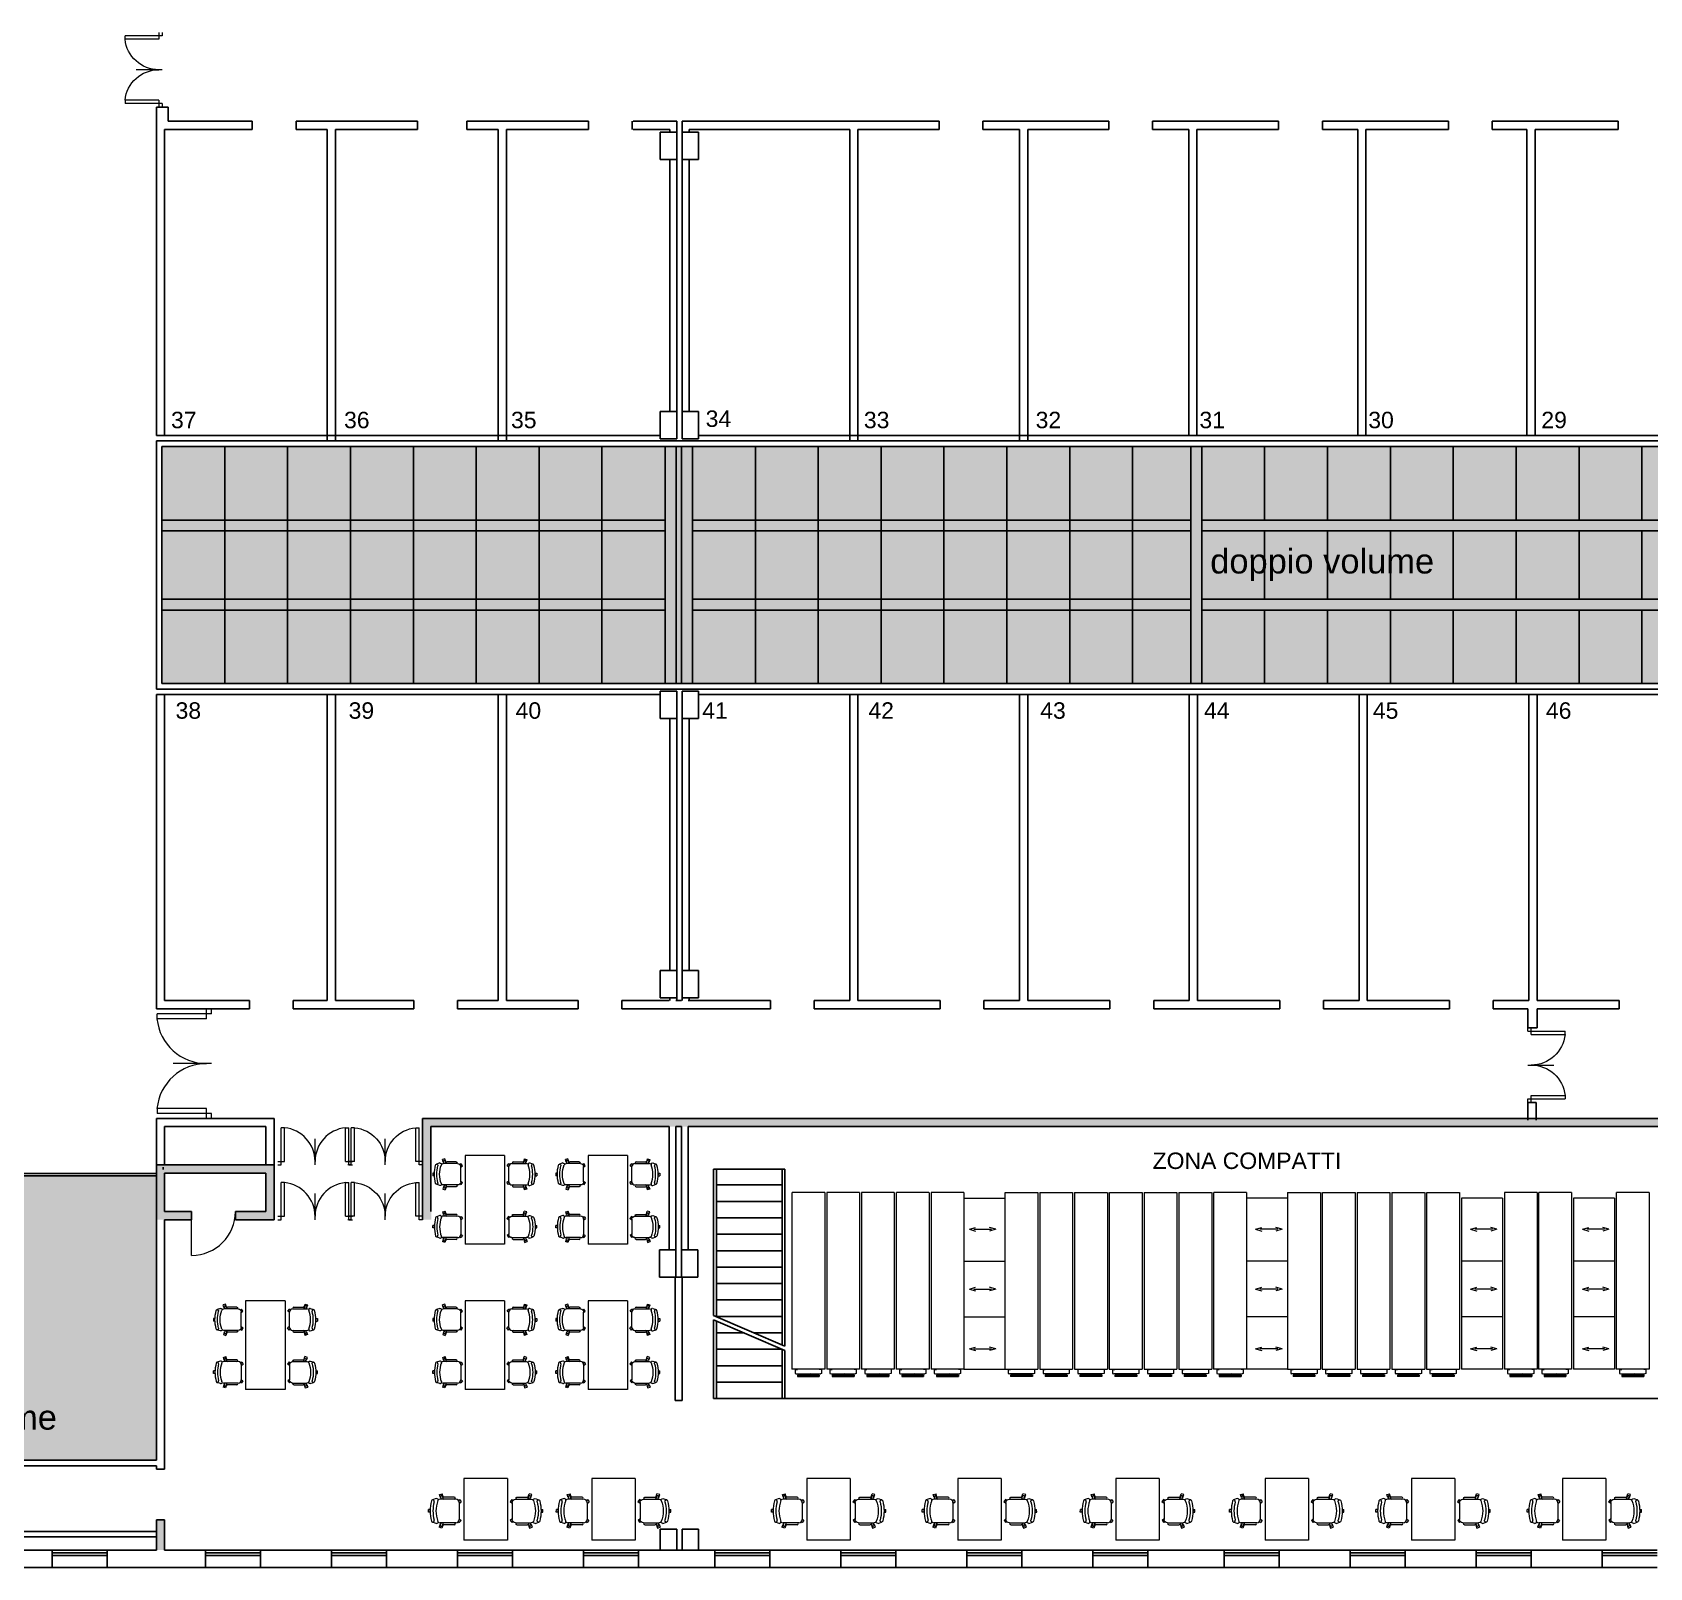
# Model space of a CAD drawing. Header units: millimetres. Extents: x 13992 to 184793, y 17936 to 81681.
# Drawn here: x 132827 to 162358, y 17936 to 45958 of the extents above; entities that cross this region are included whole.
import ezdxf

# ---------------------------------------------------------------- set-up
doc = ezdxf.new("R2010")
doc.units = ezdxf.units.MM
doc.linetypes.add('DASHED', pattern=[0.75, 0.5, -0.25])
doc.layers.add('arredi', color=8, linetype='Continuous', lineweight=5)
doc.layers.add('INFISSI', color=4, linetype='Continuous', lineweight=5)
for name, color, linetype in [('CARTIGLIO', 7, 'Continuous'), ('numeri_stanze', 11, 'Continuous'), ('PROIEZIONI', 4, 'Continuous'), ('SEZIONI', 7, 'Continuous')]:
    doc.layers.add(name, color=color, linetype=linetype)
doc.layers.add('no_VETRATA4', color=4, linetype='Continuous', plot=False)
doc.layers.add('retini', color=7, linetype='Continuous', true_color=0xd9d9d9)
doc.styles.get("Standard").update_dxf_attribs({"font": 'Arial.ttf'})

# ---------------------------------------------------------------- blocks, each defined once
blk = doc.blocks.new('PORTA')
at = {"layer": 'INFISSI'}
for p, q in [((-5477.1, 11431.3), (-5482.1, 11431.3)), ((-5477.1, 11426.3), (-5482.1, 11426.3)), ((-5477.1, 11431.3), (-5477.1, 11426.3)), ((-5477.1, 11426.3), (-5477.1, 11376.6)), ((-5472.1, 11426.3), (-5477.1, 11426.3)), ((-5472.1, 11426.3), (-5472.1, 11376.6)), ((-5427.1, 11431.3), (-5427.1, 11392.9)), ((-5382.1, 11426.3), (-5382.1, 11376.6)), ((-5377.1, 11426.3), (-5382.1, 11426.3)), ((-5372.1, 11431.3), (-5377.1, 11431.3)), ((-5377.1, 11431.3), (-5377.1, 11426.3)), ((-5377.1, 11426.3), (-5377.1, 11376.6)), ((-5372.1, 11426.3), (-5377.1, 11426.3)), ((-5472.1, 11376.6), (-5477.1, 11376.6)), ((-5382.1, 11376.6), (-5377.1, 11376.6))]:
    blk.add_line(p, q, dxfattribs=at)
for centre, start, end in [((-5477.1, 11426.3), 275.7392, 0), ((-5377.1, 11426.3), 180, 264.2608)]:
    blk.add_arc(centre, 50, start, end, dxfattribs=at)
blk = doc.blocks.new('porta 180')
at = {"layer": 'INFISSI', "xscale": -16.36363636421078, "yscale": 16.36363636314986, "zscale": 16.36363636415724}
blk.add_blockref('PORTA', (-58703, 159843), dxfattribs=at)
blk = doc.blocks.new('POLTRONCINA')
at = {"layer": 'arredi'}
for p, q in [((-40.9, 34), (-35.2, 35.8)), ((-38.9, 27.8), (-40.9, 34)), ((-33.2, 29.5), (-35.2, 35.8)), ((-63.7, -2.6), (-63.6, 3.4)), ((-59.9, 3.4), (-63.6, 3.4)), ((-47.6, 25.7), (-55.5, 22.9)), ((-55.5, 22.9), (-55.1, 23)), ((-7, 24.5), (-39.6, 24.5)), ((-38, 28.1), (-38.9, 27.8)), ((-36.9, 24.5), (-38.4, 29.5)), ((-32.7, 24.5), (-34.6, 30.7)), ((-34.2, 29.2), (-33.2, 29.5)), ((-10, 28.5), (-31.6, 28.5)), ((-1.5, 21.8), (0.9, 23.6)), ((0, 15.6), (4.4, 18.7)), ((0, 17.5), (0, -17.5)), ((0.9, 23.6), (4.4, 18.7)), ((-60, -2.6), (-63.7, -2.6)), ((-55.5, -22.9), (-55.1, -23)), ((-47.6, -25.7), (-55.1, -23)), ((-39.6, -27.5), (-41.7, -33.6)), ((-7, -24.5), (-39.6, -24.5)), ((-38.7, -27.8), (-39.6, -27.5)), ((-37.6, -24.5), (-39.1, -29.2)), ((-33.9, -29.4), (-36, -35.5)), ((-33.3, -24.5), (-35.4, -30.5)), ((-34.9, -29.1), (-33.9, -29.4)), ((-10, -28.5), (-31.6, -28.5)), ((-2, -22.4), (0.3, -24.2)), ((0, -16.5), (3.9, -19.4)), ((3.9, -19.4), (0.3, -24.2)), ((-36, -35.5), (-41.7, -33.6))]:
    blk.add_line(p, q, dxfattribs=at)
for centre, radius, start, end in [((-58.7, 0.4), 2, 130.9802, 228.4627), ((19.8, 0), 79.8, 164.8312, 195.1688), ((-54.3, 20.1), 3, 104.5142, 164.8312), ((-54.7, 20), 3, 344.4937, 104.5142), ((17.4, 0), 71.8, 164.4937, 195.5063), ((11.7, 0), 59.8, 158.7605, 201.2395), ((-46.8, 22.7), 3, 338.7605, 104.5142), ((-39.6, 17.5), 7, 90, 127.6345), ((-36.5, 30.1), 2, 17.3065, 197.3065), ((-31.6, 26.5), 2, 90, 270), ((-10, 26.5), 2, 270, 90), ((-7, 17.5), 7, 0, 90), ((-1.4, 18.2), 2, 315.9366, 60.1638), ((-54.3, -20.1), 3, 195.1688, 255.4858), ((-54.7, -20), 3, 255.4858, 15.5063), ((-46.8, -22.7), 3, 255.4858, 21.2395), ((-39.6, -17.5), 7, 232.3655, 270), ((-37.3, -29.9), 2, 161.3065, 341.3065), ((-31.6, -26.5), 2, 90, 270), ((-10, -26.5), 2, 270, 90), ((-7, -17.5), 7, 270, 0), ((-1.9, -18.8), 2, 309.2817, 21.554)]:
    blk.add_arc(centre, radius, start, end, dxfattribs=at)
blk = doc.blocks.new('TAVOLO2S')
at = {"layer": 'arredi'}
for p, q in [((41114, 485987), (42014, 485987)), ((41114, 484703), (41114, 485987)), ((42014, 484703), (42014, 485987)), ((41114, 484703), (42014, 484703))]:
    blk.add_line(p, q, dxfattribs=at)
at = {"layer": 'arredi', "yscale": 10, "zscale": 10, "rotation": 180}
for p, xscale in [((41014, 485379), -10), ((42114, 485379), 10)]:
    blk.add_blockref('POLTRONCINA', p, dxfattribs=dict(at, xscale=xscale))
blk = doc.blocks.new('tavolo 4s')
at = {"layer": 'arredi'}
for p, q in [((125648, 350556), (126548, 350556)), ((125648, 348533), (125648, 350556)), ((126548, 348533), (126548, 350556)), ((125648, 348533), (126548, 348533))]:
    blk.add_line(p, q, dxfattribs=at)
at = {"layer": 'arredi', "yscale": 10, "zscale": 10, "rotation": 180}
for p, xscale in [((125548, 350164), -10), ((126648, 350164), 10)]:
    blk.add_blockref('POLTRONCINA', p, dxfattribs=dict(at, xscale=xscale))
at = {"layer": 'arredi', "yscale": 10, "zscale": 10}
for p, xscale in [((125548, 348964), 10), ((126648, 348964), -10)]:
    blk.add_blockref('POLTRONCINA', p, dxfattribs=dict(at, xscale=xscale))

msp = doc.modelspace()

# ---------------------------------------------------------------- hatches: boundary and pattern name
at = {"layer": 'retini'}
h = msp.add_hatch(color=256, dxfattribs=at)
h.dxf.hatch_style = 1
h.paths.add_polyline_path([(135192, 34071), (172512, 34071), (172512, 38401), (135192, 38401)])
h = msp.add_hatch(color=256, dxfattribs=at)
h.dxf.hatch_style = 1
h.paths.add_polyline_path([(135092, 19896), (135092, 25089), (132092, 25089), (132092, 21532), (129292, 21532), (129292, 25089), (126292, 25089), (126292, 23736), (126292, 23736), (126292, 23236), (126292, 19896)])
at = {"layer": 'SEZIONI'}
msp.add_hatch(color=9, dxfattribs=at).paths.add_polyline_path([(137092, 24436), (136534, 24436), (136534, 24286), (137242, 24286), (137242, 25286), (135092, 25286), (135092, 24286), (135734, 24286), (135734, 24436), (135242, 24436), (135242, 25136), (137092, 25136)])

# ---------------------------------------------------------------- linework, layer by layer
at = {"layer": 'arredi', "ltscale": 25}
for p, q in [((146696, 24780), (146696, 21556)), ((147294, 24782), (146698, 24782)), ((147296, 24780), (147296, 21556)), ((147331, 24780), (147331, 21556)), ((147929, 24782), (147333, 24782)), ((147466, 24782), (147464, 24780)), ((147931, 24780), (147931, 21556)), ((147966, 24780), (147966, 21556)), ((148564, 24782), (147968, 24782)), ((148566, 24780), (148566, 21556)), ((148601, 24780), (148601, 21556)), ((149199, 24782), (148603, 24782)), ((149201, 24780), (149201, 21556)), ((149236, 24780), (149236, 21556)), ((149834, 24782), (149238, 24782)), ((149836, 24780), (149836, 21556)), ((149836, 24680), (150586, 24680)), ((150586, 24780), (150586, 21556)), ((150588, 24782), (151184, 24782)), ((151186, 24780), (151186, 21556)), ((151221, 24780), (151221, 21556)), ((151223, 24782), (151819, 24782)), ((151821, 24780), (151821, 21556)), ((151856, 24780), (151856, 21556)), ((151858, 24782), (152454, 24782)), ((152456, 24780), (152456, 21556)), ((152491, 24780), (152491, 21556)), ((152493, 24782), (153089, 24782)), ((152956, 24782), (152958, 24780)), ((153091, 24780), (153091, 21556)), ((153126, 24780), (153126, 21556)), ((153128, 24782), (153724, 24782)), ((153726, 24780), (153726, 21556)), ((153761, 24780), (153761, 21556)), ((153763, 24782), (154359, 24782)), ((154361, 24780), (154361, 21556)), ((154396, 24780), (154396, 21556)), ((154994, 24782), (154398, 24782)), ((154996, 24780), (154996, 21556)), ((155746, 24680), (154996, 24680)), ((155746, 24780), (155746, 21556)), ((155748, 24782), (156344, 24782)), ((156346, 24780), (156346, 21556)), ((156381, 24780), (156381, 21556)), ((156383, 24782), (156979, 24782)), ((156981, 24780), (156981, 21556)), ((157016, 24780), (157016, 21556)), ((157018, 24782), (157614, 24782)), ((157616, 24780), (157616, 21556)), ((157651, 24780), (157651, 21556)), ((157653, 24782), (158249, 24782)), ((158116, 24782), (158118, 24780)), ((158251, 24780), (158251, 21556)), ((158286, 24780), (158286, 21556)), ((158288, 24782), (158884, 24782)), ((158886, 24780), (158886, 21556)), ((158921, 24680), (158921, 21556)), ((159671, 24680), (158921, 24680)), ((159671, 24680), (159671, 21556)), ((159705, 24780), (159705, 21556)), ((160303, 24782), (159707, 24782)), ((160305, 24780), (160305, 21556)), ((160330, 24780), (160330, 21556)), ((160928, 24782), (160332, 24782)), ((160930, 24780), (160930, 21556)), ((160965, 24680), (160965, 21556)), ((161715, 24680), (160965, 24680)), ((161715, 24680), (161715, 21556)), ((161715, 24680), (161715, 21556)), ((161749, 24780), (161749, 21556)), ((162347, 24782), (161751, 24782)), ((162349, 24780), (162349, 21556)), ((146696, 24011), (146696, 21556)), ((147331, 24011), (147331, 21556)), ((147966, 24011), (147966, 21556)), ((148601, 24011), (148601, 21556)), ((149937, 24112), (150051, 24144)), ((149937, 24112), (150051, 24080)), ((150015, 24112), (150341, 24112)), ((150419, 24112), (150305, 24144)), ((150419, 24112), (150305, 24080)), ((151821, 24011), (151821, 21556)), ((152456, 24011), (152456, 21556)), ((153091, 24011), (153091, 21556)), ((153726, 24011), (153726, 21556)), ((154361, 24011), (154361, 21556)), ((155163, 24112), (155277, 24144)), ((155163, 24112), (155277, 24080)), ((155566, 24112), (155241, 24112)), ((155645, 24112), (155531, 24144)), ((155645, 24112), (155531, 24080)), ((156981, 24011), (156981, 21556)), ((157616, 24011), (157616, 21556)), ((158251, 24011), (158251, 21556)), ((158886, 24011), (158886, 21556)), ((159088, 24112), (159202, 24144)), ((159088, 24112), (159202, 24080)), ((159491, 24112), (159166, 24112)), ((159570, 24112), (159456, 24144)), ((159570, 24112), (159456, 24080)), ((160930, 24011), (160930, 21556)), ((161132, 24112), (161246, 24144)), ((161132, 24112), (161246, 24080)), ((161535, 24112), (161210, 24112)), ((161614, 24112), (161500, 24144)), ((161614, 24112), (161500, 24080)), ((149836, 23528), (150586, 23528)), ((155746, 23528), (154996, 23528)), ((159671, 23528), (158921, 23528)), ((161715, 23528), (160965, 23528)), ((149937, 23020), (150051, 23052)), ((150419, 23020), (150305, 23052)), ((155163, 23020), (155277, 23052)), ((155645, 23020), (155531, 23052)), ((159088, 23020), (159202, 23052)), ((159570, 23020), (159456, 23052)), ((161132, 23020), (161246, 23052)), ((161614, 23020), (161500, 23052)), ((149937, 23020), (150051, 22988)), ((150015, 23020), (150341, 23020)), ((150419, 23020), (150305, 22988)), ((155163, 23020), (155277, 22988)), ((155566, 23020), (155241, 23020)), ((155645, 23020), (155531, 22988)), ((159088, 23020), (159202, 22988)), ((159491, 23020), (159166, 23020)), ((159570, 23020), (159456, 22988)), ((161132, 23020), (161246, 22988)), ((161535, 23020), (161210, 23020)), ((161614, 23020), (161500, 22988)), ((149836, 22512), (150586, 22512)), ((155746, 22512), (154996, 22512)), ((159671, 22512), (158921, 22512)), ((161715, 22512), (160965, 22512)), ((149937, 21929), (150051, 21961)), ((149937, 21929), (150051, 21896)), ((150015, 21929), (150341, 21929)), ((150419, 21929), (150305, 21961)), ((150419, 21929), (150305, 21896)), ((155163, 21929), (155277, 21961)), ((155163, 21929), (155277, 21896)), ((155566, 21929), (155241, 21929)), ((155645, 21929), (155531, 21961)), ((155645, 21929), (155531, 21896)), ((159088, 21929), (159202, 21961)), ((159088, 21929), (159202, 21896)), ((159491, 21929), (159166, 21929)), ((159570, 21929), (159456, 21961)), ((159570, 21929), (159456, 21896)), ((161132, 21929), (161246, 21961)), ((161132, 21929), (161246, 21896)), ((161535, 21929), (161210, 21929)), ((161614, 21929), (161500, 21961)), ((161614, 21929), (161500, 21896)), ((147296, 21556), (146696, 21556)), ((146756, 21555), (146796, 21555)), ((146756, 21555), (146756, 21481)), ((146756, 21481), (146776, 21471)), ((146776, 21471), (147216, 21471)), ((146796, 21451), (146796, 21426)), ((146796, 21451), (147196, 21451)), ((146796, 21426), (147196, 21426)), ((146889, 21451), (146889, 21426)), ((146934, 21451), (146969, 21471)), ((147058, 21451), (147022, 21471)), ((147102, 21451), (147102, 21426)), ((147236, 21555), (147196, 21555)), ((147196, 21451), (147196, 21426)), ((147236, 21481), (147216, 21471)), ((147236, 21555), (147236, 21481)), ((147931, 21556), (147331, 21556)), ((147391, 21555), (147431, 21555)), ((147391, 21555), (147391, 21481)), ((147391, 21481), (147411, 21471)), ((147411, 21471), (147851, 21471)), ((147431, 21451), (147431, 21426)), ((147431, 21451), (147831, 21451)), ((147431, 21426), (147831, 21426)), ((147524, 21451), (147524, 21426)), ((147569, 21451), (147604, 21471)), ((147693, 21451), (147657, 21471)), ((147737, 21451), (147737, 21426)), ((147871, 21555), (147831, 21555)), ((147831, 21451), (147831, 21426)), ((147871, 21481), (147851, 21471)), ((147871, 21555), (147871, 21481)), ((148566, 21556), (147966, 21556)), ((148026, 21555), (148066, 21555)), ((148026, 21555), (148026, 21481)), ((148026, 21481), (148046, 21471)), ((148046, 21471), (148486, 21471)), ((148066, 21451), (148066, 21426)), ((148066, 21451), (148466, 21451)), ((148066, 21426), (148466, 21426)), ((148159, 21451), (148159, 21426)), ((148204, 21451), (148239, 21471)), ((148328, 21451), (148292, 21471)), ((148372, 21451), (148372, 21426)), ((148466, 21451), (148466, 21426)), ((148506, 21481), (148486, 21471)), ((148506, 21555), (148506, 21481)), ((149201, 21556), (148601, 21556)), ((148661, 21555), (148701, 21555)), ((148661, 21555), (148661, 21481)), ((148661, 21481), (148681, 21471)), ((148681, 21471), (149121, 21471)), ((148701, 21451), (148701, 21426)), ((148701, 21451), (149101, 21451)), ((148701, 21426), (149101, 21426)), ((148794, 21451), (148794, 21426)), ((148839, 21451), (148874, 21471)), ((148963, 21451), (148927, 21471)), ((149007, 21451), (149007, 21426)), ((149141, 21555), (149101, 21555)), ((149101, 21451), (149101, 21426)), ((149141, 21481), (149121, 21471)), ((149141, 21555), (149141, 21481)), ((149836, 21556), (149236, 21556)), ((149296, 21555), (149336, 21555)), ((149296, 21555), (149296, 21481)), ((149296, 21481), (149316, 21471)), ((149316, 21471), (149756, 21471)), ((149336, 21451), (149336, 21426)), ((149336, 21451), (149736, 21451)), ((149336, 21426), (149736, 21426)), ((149474, 21451), (149509, 21471)), ((149598, 21451), (149562, 21471)), ((149642, 21451), (149642, 21426)), ((149776, 21555), (149736, 21555)), ((149736, 21451), (149736, 21426)), ((149776, 21481), (149756, 21471)), ((149776, 21555), (149776, 21481)), ((149836, 21556), (150586, 21556)), ((150586, 21556), (151186, 21556)), ((150646, 21555), (150686, 21555)), ((150646, 21555), (150646, 21481)), ((150646, 21481), (150666, 21471)), ((151106, 21471), (150666, 21471)), ((150686, 21451), (150686, 21426)), ((151086, 21451), (150686, 21451)), ((151086, 21426), (150686, 21426)), ((150779, 21451), (150779, 21426)), ((150824, 21451), (150859, 21471)), ((150948, 21451), (150912, 21471)), ((151126, 21555), (151086, 21555)), ((151086, 21451), (151086, 21426)), ((151126, 21481), (151106, 21471)), ((151126, 21555), (151126, 21481)), ((151221, 21556), (151821, 21556)), ((151281, 21555), (151321, 21555)), ((151281, 21555), (151281, 21481)), ((151281, 21481), (151301, 21471)), ((151741, 21471), (151301, 21471)), ((151321, 21451), (151321, 21426)), ((151721, 21451), (151321, 21451)), ((151721, 21426), (151321, 21426)), ((151414, 21451), (151414, 21426)), ((151459, 21451), (151494, 21471)), ((151583, 21451), (151547, 21471)), ((151627, 21451), (151627, 21426)), ((151761, 21555), (151721, 21555)), ((151721, 21451), (151721, 21426)), ((151761, 21481), (151741, 21471)), ((151761, 21555), (151761, 21481)), ((151856, 21556), (152456, 21556)), ((151916, 21555), (151916, 21481)), ((151916, 21481), (151936, 21471)), ((152376, 21471), (151936, 21471)), ((151956, 21451), (151956, 21426)), ((152356, 21451), (151956, 21451)), ((152356, 21426), (151956, 21426)), ((152049, 21451), (152049, 21426)), ((152094, 21451), (152129, 21471)), ((152218, 21451), (152182, 21471)), ((152262, 21451), (152262, 21426)), ((152396, 21555), (152356, 21555)), ((152356, 21451), (152356, 21426)), ((152396, 21481), (152376, 21471)), ((152396, 21555), (152396, 21481)), ((152491, 21556), (153091, 21556)), ((152551, 21555), (152591, 21555)), ((152551, 21555), (152551, 21481)), ((152551, 21481), (152571, 21471)), ((153011, 21471), (152571, 21471)), ((152591, 21451), (152591, 21426)), ((152991, 21451), (152591, 21451)), ((152991, 21426), (152591, 21426)), ((152684, 21451), (152684, 21426)), ((152729, 21451), (152764, 21471)), ((152853, 21451), (152817, 21471)), ((152897, 21451), (152897, 21426)), ((153031, 21555), (152991, 21555)), ((152991, 21451), (152991, 21426)), ((153031, 21481), (153011, 21471)), ((153031, 21555), (153031, 21481)), ((153126, 21556), (153726, 21556)), ((153186, 21555), (153226, 21555)), ((153186, 21555), (153186, 21481)), ((153186, 21481), (153206, 21471)), ((153646, 21471), (153206, 21471)), ((153226, 21451), (153226, 21426)), ((153626, 21451), (153226, 21451)), ((153626, 21426), (153226, 21426)), ((153319, 21451), (153319, 21426)), ((153364, 21451), (153399, 21471)), ((153488, 21451), (153452, 21471)), ((153532, 21451), (153532, 21426)), ((153666, 21555), (153626, 21555)), ((153626, 21451), (153626, 21426)), ((153666, 21481), (153646, 21471)), ((153666, 21555), (153666, 21481)), ((153761, 21556), (154361, 21556)), ((153821, 21555), (153861, 21555)), ((153821, 21555), (153821, 21481)), ((153821, 21481), (153841, 21471)), ((154281, 21471), (153841, 21471)), ((154261, 21451), (153861, 21451)), ((153861, 21451), (153861, 21426)), ((154261, 21426), (153861, 21426)), ((153954, 21451), (153954, 21426)), ((153999, 21451), (154034, 21471)), ((154123, 21451), (154087, 21471)), ((154167, 21451), (154167, 21426)), ((154301, 21555), (154261, 21555)), ((154261, 21451), (154261, 21426)), ((154301, 21481), (154281, 21471)), ((154301, 21555), (154301, 21481)), ((154996, 21556), (154396, 21556)), ((154456, 21555), (154496, 21555)), ((154456, 21555), (154456, 21481)), ((154456, 21481), (154476, 21471)), ((154476, 21471), (154916, 21471)), ((154496, 21451), (154496, 21426)), ((154496, 21451), (154896, 21451)), ((154496, 21426), (154896, 21426)), ((154634, 21451), (154669, 21471)), ((154758, 21451), (154722, 21471)), ((154802, 21451), (154802, 21426)), ((154936, 21555), (154896, 21555)), ((154896, 21451), (154896, 21426)), ((154936, 21481), (154916, 21471)), ((154936, 21555), (154936, 21481)), ((155746, 21556), (154996, 21556)), ((155746, 21556), (156346, 21556)), ((155806, 21555), (155846, 21555)), ((155806, 21555), (155806, 21481)), ((155806, 21481), (155826, 21471)), ((156266, 21471), (155826, 21471)), ((155846, 21451), (155846, 21426)), ((156246, 21451), (155846, 21451)), ((156246, 21426), (155846, 21426)), ((155939, 21451), (155939, 21426)), ((155984, 21451), (156019, 21471)), ((156108, 21451), (156072, 21471)), ((156286, 21555), (156246, 21555)), ((156246, 21451), (156246, 21426)), ((156286, 21481), (156266, 21471)), ((156286, 21555), (156286, 21481)), ((156381, 21556), (156981, 21556)), ((156441, 21555), (156481, 21555)), ((156441, 21555), (156441, 21481)), ((156441, 21481), (156461, 21471)), ((156901, 21471), (156461, 21471)), ((156481, 21451), (156481, 21426)), ((156881, 21451), (156481, 21451)), ((156881, 21426), (156481, 21426)), ((156574, 21451), (156574, 21426)), ((156619, 21451), (156654, 21471)), ((156743, 21451), (156707, 21471)), ((156787, 21451), (156787, 21426)), ((156921, 21555), (156881, 21555)), ((156881, 21451), (156881, 21426)), ((156921, 21481), (156901, 21471)), ((156921, 21555), (156921, 21481)), ((157016, 21556), (157616, 21556)), ((157076, 21555), (157076, 21481)), ((157076, 21481), (157096, 21471)), ((157536, 21471), (157096, 21471)), ((157116, 21451), (157116, 21426)), ((157516, 21451), (157116, 21451)), ((157516, 21426), (157116, 21426)), ((157209, 21451), (157209, 21426)), ((157254, 21451), (157289, 21471)), ((157378, 21451), (157342, 21471)), ((157422, 21451), (157422, 21426)), ((157556, 21555), (157516, 21555)), ((157516, 21451), (157516, 21426)), ((157556, 21481), (157536, 21471)), ((157556, 21555), (157556, 21481)), ((157651, 21556), (158251, 21556)), ((157711, 21555), (157751, 21555)), ((157711, 21555), (157711, 21481)), ((157711, 21481), (157731, 21471)), ((158171, 21471), (157731, 21471)), ((157751, 21451), (157751, 21426)), ((158151, 21451), (157751, 21451)), ((158151, 21426), (157751, 21426)), ((157844, 21451), (157844, 21426)), ((157889, 21451), (157924, 21471)), ((158013, 21451), (157977, 21471)), ((158057, 21451), (158057, 21426)), ((158191, 21555), (158151, 21555)), ((158151, 21451), (158151, 21426)), ((158191, 21481), (158171, 21471)), ((158191, 21555), (158191, 21481)), ((158286, 21556), (158886, 21556)), ((158346, 21555), (158386, 21555)), ((158346, 21555), (158346, 21481)), ((158346, 21481), (158366, 21471)), ((158806, 21471), (158366, 21471)), ((158386, 21451), (158386, 21426)), ((158786, 21451), (158386, 21451)), ((158786, 21426), (158386, 21426)), ((158479, 21451), (158479, 21426)), ((158524, 21451), (158559, 21471)), ((158648, 21451), (158612, 21471)), ((158692, 21451), (158692, 21426)), ((158826, 21555), (158786, 21555)), ((158786, 21451), (158786, 21426)), ((158826, 21481), (158806, 21471)), ((158826, 21555), (158826, 21481)), ((159671, 21556), (158921, 21556)), ((160305, 21556), (159705, 21556)), ((159765, 21555), (159805, 21555)), ((159765, 21555), (159765, 21481)), ((159765, 21481), (159785, 21471)), ((159785, 21471), (160225, 21471)), ((159805, 21451), (159805, 21426)), ((159805, 21451), (160205, 21451)), ((159805, 21426), (160205, 21426)), ((159899, 21451), (159899, 21426)), ((159943, 21451), (159979, 21471)), ((160068, 21451), (160032, 21471)), ((160112, 21451), (160112, 21426)), ((160245, 21555), (160205, 21555)), ((160205, 21451), (160205, 21426)), ((160245, 21481), (160225, 21471)), ((160245, 21555), (160245, 21481)), ((160930, 21556), (160330, 21556)), ((160390, 21555), (160430, 21555)), ((160390, 21555), (160390, 21481)), ((160390, 21481), (160410, 21471)), ((160410, 21471), (160850, 21471)), ((160430, 21451), (160430, 21426)), ((160430, 21451), (160830, 21451)), ((160430, 21426), (160830, 21426)), ((160523, 21451), (160523, 21426)), ((160568, 21451), (160603, 21471)), ((160692, 21451), (160656, 21471)), ((160736, 21451), (160736, 21426)), ((160870, 21555), (160830, 21555)), ((160870, 21555), (160830, 21555)), ((160830, 21451), (160830, 21426)), ((160870, 21481), (160850, 21471)), ((160870, 21555), (160870, 21481)), ((161715, 21556), (160965, 21556)), ((162349, 21556), (161749, 21556)), ((161809, 21555), (161849, 21555)), ((161809, 21555), (161809, 21481)), ((161809, 21481), (161829, 21471)), ((161829, 21471), (162269, 21471)), ((161849, 21451), (161849, 21426)), ((161849, 21451), (162249, 21451)), ((161849, 21426), (162249, 21426)), ((161943, 21451), (161943, 21426)), ((161987, 21451), (162023, 21471)), ((162111, 21451), (162076, 21471)), ((162156, 21451), (162156, 21426)), ((162289, 21555), (162249, 21555)), ((162249, 21451), (162249, 21426)), ((162289, 21481), (162269, 21471)), ((162289, 21555), (162289, 21481))]:
    msp.add_line(p, q, dxfattribs=at)
at = {"layer": 'INFISSI'}
msp.add_line((135734, 23634), (135734, 24436), dxfattribs=at)
msp.add_arc((135734, 24434), 800, 270, 0, dxfattribs=at)
at = {"layer": 'no_VETRATA4'}
msp.add_line((150620, 38401), (150620, 34071), dxfattribs=at)
at = {"layer": 'PROIEZIONI', "linetype": 'DASHED', "ltscale": 400000}
for p, q in [((136340, 38401), (136340, 34071)), ((137488, 38401), (137488, 34071)), ((138636, 38401), (138636, 34071)), ((139784, 38401), (139784, 34071)), ((140932, 38401), (140932, 34071)), ((142080, 38401), (142080, 34071)), ((143228, 38401), (143228, 34071)), ((144380, 38401), (144380, 34071)), ((144580, 38401), (144580, 34071)), ((144680, 38401), (144680, 34071)), ((144880, 38401), (144880, 34071)), ((146028, 38401), (146028, 34071)), ((147176, 38401), (147176, 34071)), ((148324, 38401), (148324, 34071)), ((149472, 38401), (149472, 34071)), ((151768, 38401), (151768, 34071)), ((152916, 38401), (152916, 34071)), ((153980, 38401), (153980, 34071)), ((154180, 38401), (154180, 34071)), ((155328, 38401), (155328, 37057)), ((156476, 38401), (156476, 37057)), ((157624, 38401), (157624, 37057)), ((158772, 38401), (158772, 37057)), ((159920, 38401), (159920, 37057)), ((161068, 38401), (161068, 37057)), ((162216, 38401), (162216, 37057)), ((135192, 37057), (144380, 37057)), ((144880, 37057), (153980, 37057)), ((154180, 37057), (163280, 37057)), ((135192, 36857), (144380, 36857)), ((144880, 36857), (153980, 36857)), ((154180, 36857), (163280, 36857)), ((155328, 36857), (155328, 35614)), ((156476, 36857), (156476, 35614)), ((157624, 36857), (157624, 35614)), ((158772, 36857), (158772, 35614)), ((159920, 36857), (159920, 35614)), ((161068, 36857), (161068, 35614)), ((162216, 36857), (162216, 35614)), ((135192, 35614), (144380, 35614)), ((144880, 35614), (153980, 35614)), ((154180, 35614), (163280, 35614)), ((135192, 35414), (144380, 35414)), ((144880, 35414), (153980, 35414)), ((154180, 35414), (163280, 35414)), ((155328, 35414), (155328, 34071)), ((156476, 35414), (156476, 34071)), ((157624, 35414), (157624, 34071)), ((158772, 35414), (158772, 34071)), ((159920, 35414), (159920, 34071)), ((161068, 35414), (161068, 34071)), ((162216, 35414), (162216, 34071)), ((145267, 25210), (146567, 25210)), ((145267, 22536), (145267, 25210)), ((145317, 22514), (145317, 25210)), ((146517, 22000), (146517, 25210)), ((146567, 21979), (146567, 25210)), ((145317, 24921), (146517, 24921)), ((145317, 24621), (146517, 24621)), ((145317, 24321), (146517, 24321)), ((145317, 24021), (146517, 24021)), ((145317, 23721), (146517, 23721)), ((145317, 23421), (146517, 23421)), ((145317, 23121), (146517, 23121)), ((145317, 22821), (146517, 22821)), ((146567, 21979), (145267, 22536)), ((146567, 21899), (145267, 22456)), ((145317, 22521), (146517, 22521)), ((146002, 22221), (146517, 22221)), ((146567, 21021), (167569, 21021))]:
    msp.add_line(p, q, dxfattribs=at)
at = {"layer": 'PROIEZIONI'}
for p, q in [((145317, 22221), (145817, 22221)), ((145317, 21921), (146517, 21921)), ((145317, 21621), (146517, 21621)), ((145317, 21321), (146517, 21321)), ((145267, 21021), (146567, 21021)), ((134191, 18256), (133191, 18256)), ((133191, 18206), (134191, 18206)), ((133191, 18156), (134191, 18156)), ((136991, 18256), (135991, 18256)), ((135991, 18206), (136991, 18206)), ((135991, 18156), (136991, 18156)), ((139291, 18256), (138291, 18256)), ((138291, 18206), (139291, 18206)), ((138291, 18156), (139291, 18156)), ((141592, 18256), (140592, 18256)), ((140592, 18206), (141592, 18206)), ((140592, 18156), (141592, 18156)), ((143892, 18256), (142892, 18256)), ((142892, 18206), (143892, 18206)), ((142892, 18156), (143892, 18156)), ((146291, 18256), (145291, 18256)), ((145291, 18206), (146291, 18206)), ((145291, 18156), (146291, 18156)), ((148591, 18256), (147591, 18256)), ((147591, 18206), (148591, 18206)), ((147591, 18156), (148591, 18156)), ((150892, 18256), (149892, 18256)), ((149892, 18206), (150892, 18206)), ((149892, 18156), (150892, 18156)), ((153192, 18256), (152192, 18256)), ((152192, 18206), (153192, 18206)), ((152192, 18156), (153192, 18156)), ((155591, 18256), (154591, 18256)), ((154591, 18206), (155591, 18206)), ((154591, 18156), (155591, 18156)), ((157891, 18256), (156891, 18256)), ((156891, 18206), (157891, 18206)), ((156891, 18156), (157891, 18156)), ((160192, 18256), (159192, 18256)), ((159192, 18206), (160192, 18206)), ((159192, 18156), (160192, 18156)), ((162492, 18256), (161492, 18256)), ((161492, 18206), (162492, 18206)), ((161492, 18156), (162492, 18156)), ((134191, 17936), (133191, 17936)), ((136991, 17936), (135991, 17936)), ((139291, 17936), (138291, 17936)), ((141592, 17936), (140592, 17936)), ((143892, 17936), (142892, 17936)), ((146291, 17936), (145291, 17936)), ((148591, 17936), (147591, 17936)), ((150892, 17936), (149892, 17936)), ((153192, 17936), (152192, 17936)), ((155591, 17936), (154591, 17936)), ((157891, 17936), (156891, 17936)), ((160192, 17936), (159192, 17936)), ((162492, 17936), (161492, 17936))]:
    msp.add_line(p, q, dxfattribs=at)
at = {"layer": 'SEZIONI'}
for p, q in [((135304, 44595), (135092, 44595)), ((135092, 44595), (135092, 44300)), ((135304, 44595), (135304, 44336)), ((135092, 44336), (135092, 38601)), ((135304, 44336), (136842, 44336)), ((136842, 44336), (136842, 44186)), ((137642, 44336), (137642, 44186)), ((137642, 44336), (139862, 44336)), ((139862, 44336), (139862, 44186)), ((140762, 44336), (142982, 44336)), ((140762, 44336), (140762, 44186)), ((142982, 44336), (142982, 44186)), ((143782, 44336), (143782, 44186)), ((143797, 44336), (144592, 44336)), ((144592, 44136), (144592, 44336)), ((144692, 44136), (144692, 44336)), ((144692, 44336), (149382, 44336)), ((149382, 44186), (149382, 44336)), ((150182, 44186), (150182, 44336)), ((150182, 44336), (152482, 44336)), ((152482, 44186), (152482, 44336)), ((153282, 44186), (153282, 44336)), ((153282, 44336), (155582, 44336)), ((155582, 44186), (155582, 44336)), ((156382, 44186), (156382, 44336)), ((156382, 44336), (158682, 44336)), ((158682, 44186), (158682, 44336)), ((159482, 44186), (159482, 44336)), ((159482, 44336), (161782, 44336)), ((161782, 44186), (161782, 44336)), ((135242, 44186), (136842, 44186)), ((135242, 44186), (135242, 38601)), ((137642, 44186), (138212, 44186)), ((138212, 44186), (138212, 38501)), ((138362, 44186), (138362, 38501)), ((138362, 44186), (139862, 44186)), ((140762, 44186), (141332, 44186)), ((141332, 44186), (141332, 38501)), ((141482, 44186), (141482, 38501)), ((141482, 44186), (142982, 44186)), ((143797, 44186), (144467, 44186)), ((144592, 44136), (144292, 44136)), ((144292, 44136), (144292, 43636)), ((144467, 44136), (144467, 44186)), ((144592, 44136), (144592, 43636)), ((144692, 44136), (144692, 43636)), ((144992, 44136), (144692, 44136)), ((144817, 44136), (144817, 44186)), ((144817, 44186), (147752, 44186)), ((144992, 43636), (144992, 44136)), ((147752, 38501), (147752, 44186)), ((147902, 38501), (147902, 44186)), ((147902, 44186), (149382, 44186)), ((150182, 44186), (150852, 44186)), ((150852, 38501), (150852, 44186)), ((151002, 38501), (151002, 44186)), ((151002, 44186), (152482, 44186)), ((153282, 44186), (153942, 44186)), ((153942, 38601), (153942, 44186)), ((154092, 38601), (154092, 44186)), ((154092, 44186), (155582, 44186)), ((156382, 44186), (157027, 44186)), ((157027, 38601), (157027, 44186)), ((157177, 38601), (157177, 44186)), ((157177, 44186), (158682, 44186)), ((159482, 44186), (160117, 44186)), ((160117, 38601), (160117, 44186)), ((160267, 44186), (160267, 38601)), ((160267, 44186), (161782, 44186)), ((144292, 43636), (144592, 43636)), ((144467, 39036), (144467, 43636)), ((144592, 39036), (144592, 43636)), ((144692, 39036), (144692, 43636)), ((144692, 43636), (144992, 43636)), ((144817, 39036), (144817, 43636)), ((144592, 39036), (144292, 39036)), ((144292, 39036), (144292, 38536)), ((144592, 39036), (144592, 38536)), ((144992, 39036), (144692, 39036)), ((144692, 38536), (144692, 39036)), ((144992, 38536), (144992, 39036)), ((135092, 38601), (144292, 38601)), ((135092, 38501), (135092, 33971)), ((135092, 38501), (172612, 38501)), ((135192, 38401), (135192, 34071)), ((135192, 38401), (172512, 38401)), ((144292, 38536), (144592, 38536)), ((144692, 38536), (144992, 38536)), ((144992, 38601), (162992, 38601)), ((135092, 33971), (172612, 33971)), ((135192, 34071), (172512, 34071)), ((135092, 33871), (144292, 33871)), ((135092, 28136), (135092, 33871)), ((135242, 28286), (135242, 33871)), ((138212, 28286), (138212, 33871)), ((138362, 28286), (138362, 33871)), ((141332, 28286), (141332, 33871)), ((141482, 28286), (141482, 33871)), ((144592, 33936), (144292, 33936)), ((144292, 33936), (144292, 33436)), ((144592, 33936), (144592, 33436)), ((144692, 33436), (144692, 33936)), ((144992, 33936), (144692, 33936)), ((144992, 33436), (144992, 33936)), ((144992, 33871), (162990, 33871)), ((147752, 28286), (147752, 33871)), ((147902, 28286), (147902, 33871)), ((147902, 28286), (147902, 33871)), ((150852, 28286), (150852, 33871)), ((151002, 28286), (151002, 33871)), ((151002, 28286), (151002, 33871)), ((151002, 28286), (151002, 33871)), ((153952, 28286), (153952, 33871)), ((154102, 28286), (154102, 33871)), ((154102, 28286), (154102, 33871)), ((154102, 28286), (154102, 33871)), ((157052, 28286), (157052, 33871)), ((157202, 28286), (157202, 33871)), ((157202, 28286), (157202, 33871)), ((157202, 28286), (157202, 33871)), ((160152, 28286), (160152, 33871)), ((160302, 28286), (160302, 33871)), ((160302, 28286), (160302, 33871)), ((160302, 28286), (160302, 33871)), ((144292, 33436), (144592, 33436)), ((144467, 28836), (144467, 33436)), ((144592, 28286), (144592, 33436)), ((144692, 33436), (144992, 33436)), ((144692, 28286), (144692, 33433)), ((144817, 28836), (144817, 33436)), ((144592, 28836), (144292, 28836)), ((144292, 28836), (144292, 28336)), ((144592, 28836), (144592, 28336)), ((144692, 28336), (144692, 28836)), ((144992, 28836), (144692, 28836)), ((144992, 28336), (144992, 28836)), ((135092, 28136), (136792, 28136)), ((135242, 28286), (136792, 28286)), ((136792, 28286), (136792, 28136)), ((137592, 28286), (138212, 28286)), ((137592, 28286), (137592, 28136)), ((137592, 28136), (139792, 28136)), ((138362, 28286), (139792, 28286)), ((139792, 28286), (139792, 28136)), ((140592, 28286), (141332, 28286)), ((140592, 28286), (140592, 28136)), ((140592, 28136), (142792, 28136)), ((141482, 28286), (142792, 28286)), ((142792, 28286), (142792, 28136)), ((143592, 28286), (144452, 28286)), ((143592, 28286), (143592, 28136)), ((143592, 28136), (144992, 28136)), ((144292, 28336), (144592, 28336)), ((144467, 28286), (144467, 28336)), ((144577, 28286), (144677, 28286)), ((144692, 28336), (144992, 28336)), ((144802, 28286), (144992, 28286)), ((144817, 28286), (144817, 28336)), ((144992, 28286), (146302, 28286)), ((144992, 28136), (146302, 28136)), ((146302, 28136), (146302, 28286)), ((147102, 28286), (147752, 28286)), ((147102, 28136), (147102, 28286)), ((147102, 28136), (147902, 28136)), ((147102, 28136), (148092, 28136)), ((147902, 28286), (148092, 28286)), ((148092, 28286), (149402, 28286)), ((148092, 28136), (149402, 28136)), ((149402, 28136), (149402, 28286)), ((150202, 28286), (150852, 28286)), ((150202, 28136), (150202, 28286)), ((150202, 28136), (151002, 28136)), ((150202, 28136), (151192, 28136)), ((150202, 28136), (151002, 28136)), ((151002, 28286), (151192, 28286)), ((151192, 28286), (152502, 28286)), ((151192, 28136), (152502, 28136)), ((152502, 28136), (152502, 28286)), ((153302, 28286), (153952, 28286)), ((153302, 28136), (153302, 28286)), ((153302, 28136), (154102, 28136)), ((153302, 28136), (154292, 28136)), ((153302, 28136), (154102, 28136)), ((154102, 28286), (154292, 28286)), ((154292, 28286), (155602, 28286)), ((154292, 28136), (155602, 28136)), ((155602, 28136), (155602, 28286)), ((156402, 28286), (157052, 28286)), ((156402, 28136), (156402, 28286)), ((156402, 28136), (157202, 28136)), ((156402, 28136), (157392, 28136)), ((156402, 28136), (157202, 28136)), ((157202, 28286), (157392, 28286)), ((157392, 28286), (158702, 28286)), ((157392, 28136), (158702, 28136)), ((158702, 28136), (158702, 28286)), ((159502, 28286), (160152, 28286)), ((159502, 28136), (159502, 28286)), ((159502, 28136), (160134, 28136)), ((159502, 28136), (160134, 28136)), ((159502, 28136), (160134, 28136)), ((160134, 28136), (160134, 27791)), ((160302, 28286), (160492, 28286)), ((160302, 28136), (160492, 28136)), ((160302, 28136), (160302, 27791)), ((160492, 28286), (161802, 28286)), ((160492, 28136), (161802, 28136)), ((161802, 28136), (161802, 28286)), ((160134, 27791), (160302, 27791)), ((160134, 26427), (160134, 26105)), ((160134, 26427), (160284, 26427)), ((160284, 26427), (160284, 26105)), ((135092, 26136), (135092, 25286)), ((137242, 26136), (135092, 26136)), ((137242, 25286), (137242, 26136)), ((139952, 26136), (144992, 26136)), ((139952, 26136), (139952, 24286)), ((144992, 26136), (157499, 26136)), ((157499, 26136), (172612, 26136)), ((135242, 25986), (135242, 25286)), ((137092, 25986), (135242, 25986)), ((137092, 25286), (137092, 25986)), ((140102, 25986), (140392, 25986)), ((140102, 25986), (140102, 24436)), ((140392, 25986), (140542, 25986)), ((140542, 25986), (141842, 25986)), ((141842, 25986), (141992, 25986)), ((141992, 25986), (143292, 25986)), ((143292, 25986), (143442, 25986)), ((143442, 25986), (144452, 25986)), ((144452, 23736), (144452, 25986)), ((144577, 25986), (144677, 25986)), ((144577, 23736), (144577, 25986)), ((144677, 23729), (144677, 25986)), ((144802, 25986), (144992, 25986)), ((144802, 23736), (144802, 25986)), ((144992, 25986), (162582, 25986)), ((135092, 25286), (135092, 19896)), ((137242, 25286), (135092, 25286)), ((135218, 25205), (135218, 25248)), ((137092, 25136), (135242, 25136)), ((135242, 24436), (135242, 25136)), ((135470, 25286), (136145, 25286)), ((137092, 25136), (137092, 24436)), ((137242, 25286), (137242, 24286)), ((135242, 24436), (135734, 24436)), ((135242, 24286), (135734, 24286)), ((135242, 19731), (135242, 24286)), ((135734, 24436), (135734, 24286)), ((136534, 24436), (137092, 24436)), ((136534, 24436), (136534, 24286)), ((136534, 24286), (137242, 24286)), ((144277, 23736), (144577, 23736)), ((144277, 23236), (144277, 23736)), ((144577, 23236), (144577, 23736)), ((144677, 23736), (144977, 23736)), ((144677, 23736), (144677, 23236)), ((144977, 23736), (144977, 23236)), ((144577, 23236), (144277, 23236)), ((144677, 23236), (144552, 23236)), ((144567, 20986), (144567, 23236)), ((144977, 23236), (144677, 23236)), ((144692, 20986), (144692, 23236)), ((145267, 21021), (145267, 22456)), ((145317, 21021), (145317, 22435)), ((146517, 21021), (146517, 21921)), ((146567, 21021), (146567, 21899)), ((144692, 20986), (144567, 20986)), ((126292, 19896), (135092, 19896)), ((126292, 19796), (135092, 19796)), ((135092, 19796), (135092, 19731)), ((135242, 19731), (135092, 19731)), ((135242, 18806), (135092, 18806)), ((135092, 18806), (135092, 18256)), ((135242, 18256), (135242, 18806)), ((144292, 18636), (144592, 18636)), ((144292, 18256), (144292, 18636)), ((144292, 18636), (144592, 18636)), ((144292, 18256), (144292, 18636)), ((144592, 18256), (144592, 18636)), ((144592, 18256), (144592, 18636)), ((144692, 18636), (144692, 18256)), ((144692, 18636), (144992, 18636)), ((144692, 18636), (144992, 18636)), ((144692, 18636), (144692, 18256)), ((144992, 18636), (144992, 18256)), ((126292, 18596), (135092, 18596)), ((126292, 18496), (135092, 18496)), ((127500, 18256), (133191, 18256)), ((133191, 18256), (133191, 17936)), ((134191, 18256), (134191, 17936)), ((134191, 18256), (134191, 17936)), ((134191, 18256), (135092, 18256)), ((135242, 18256), (135991, 18256)), ((135592, 18256), (135991, 18256)), ((135991, 18256), (135991, 17936)), ((136991, 18256), (138291, 18256)), ((136991, 18256), (136991, 17936)), ((136991, 18256), (138291, 18256)), ((138291, 18256), (138291, 17936)), ((139291, 18256), (140592, 18256)), ((139291, 18256), (139291, 17936)), ((139291, 18256), (140592, 18256)), ((140592, 17936), (140592, 18256)), ((141592, 18256), (142892, 18256)), ((141592, 17936), (141592, 18256)), ((141592, 18256), (142892, 18256)), ((142892, 17936), (142892, 18256)), ((143892, 18256), (144992, 18256)), ((143892, 17936), (143892, 18256)), ((143892, 18256), (144392, 18256)), ((144542, 18256), (145291, 18256)), ((144892, 18256), (145291, 18256)), ((145291, 18256), (145291, 17936)), ((146291, 18256), (147591, 18256)), ((146291, 18256), (146291, 17936)), ((146291, 18256), (147591, 18256)), ((147591, 18256), (147591, 17936)), ((148591, 18256), (149892, 18256)), ((148591, 18256), (148591, 17936)), ((148591, 18256), (149892, 18256)), ((149892, 17936), (149892, 18256)), ((150892, 18256), (152192, 18256)), ((150892, 17936), (150892, 18256)), ((150892, 18256), (152192, 18256)), ((152192, 17936), (152192, 18256)), ((153192, 18256), (154292, 18256)), ((153192, 17936), (153192, 18256)), ((153192, 18256), (153692, 18256)), ((153842, 18256), (154591, 18256)), ((153842, 18256), (154591, 18256)), ((154192, 18256), (154591, 18256)), ((154192, 18256), (154591, 18256)), ((154591, 18256), (154591, 17936)), ((154591, 18256), (154591, 17936)), ((155591, 18256), (156891, 18256)), ((155591, 18256), (156891, 18256)), ((155591, 18256), (155591, 17936)), ((155591, 18256), (155591, 17936)), ((155591, 18256), (156891, 18256)), ((155591, 18256), (156891, 18256)), ((156891, 18256), (156891, 17936)), ((156891, 18256), (156891, 17936)), ((157891, 18256), (159192, 18256)), ((157891, 18256), (159192, 18256)), ((157891, 18256), (157891, 17936)), ((157891, 18256), (157891, 17936)), ((157891, 18256), (159192, 18256)), ((157891, 18256), (159192, 18256)), ((159192, 17936), (159192, 18256)), ((159192, 17936), (159192, 18256)), ((160192, 18256), (161492, 18256)), ((160192, 18256), (161492, 18256)), ((160192, 17936), (160192, 18256)), ((160192, 17936), (160192, 18256)), ((160192, 18256), (161492, 18256)), ((160192, 18256), (161492, 18256)), ((161492, 17936), (161492, 18256)), ((161492, 17936), (161492, 18256)), ((133191, 17936), (127500, 17936)), ((135991, 17936), (134191, 17936)), ((135991, 17936), (135342, 17936)), ((135991, 17936), (135342, 17936)), ((138291, 17936), (136991, 17936)), ((140592, 17936), (139291, 17936)), ((140592, 17936), (139291, 17936)), ((140592, 17936), (139291, 17936)), ((142892, 17936), (141592, 17936)), ((142892, 17936), (141592, 17936)), ((142892, 17936), (141592, 17936)), ((144392, 17936), (143892, 17936)), ((144392, 17936), (143892, 17936)), ((144642, 17936), (143892, 17936)), ((144642, 17936), (143892, 17936)), ((145291, 17936), (144642, 17936)), ((145291, 17936), (144642, 17936)), ((145291, 17936), (144642, 17936)), ((147591, 17936), (146291, 17936)), ((147591, 17936), (146291, 17936)), ((147591, 17936), (146291, 17936)), ((149892, 17936), (148591, 17936)), ((149892, 17936), (148591, 17936)), ((149892, 17936), (148591, 17936)), ((152192, 17936), (150892, 17936)), ((152192, 17936), (150892, 17936)), ((152192, 17936), (150892, 17936)), ((153692, 17936), (153192, 17936)), ((153692, 17936), (153192, 17936)), ((153942, 17936), (153192, 17936)), ((153942, 17936), (153192, 17936)), ((154591, 17936), (153942, 17936)), ((154591, 17936), (153942, 17936)), ((154591, 17936), (153942, 17936)), ((154591, 17936), (153942, 17936)), ((154591, 17936), (153942, 17936)), ((154591, 17936), (153942, 17936)), ((156891, 17936), (155591, 17936)), ((156891, 17936), (155591, 17936)), ((156891, 17936), (155591, 17936)), ((156891, 17936), (155591, 17936)), ((156891, 17936), (155591, 17936)), ((156891, 17936), (155591, 17936)), ((159192, 17936), (157891, 17936)), ((159192, 17936), (157891, 17936)), ((159192, 17936), (157891, 17936)), ((159192, 17936), (157891, 17936)), ((159192, 17936), (157891, 17936)), ((159192, 17936), (157891, 17936)), ((161492, 17936), (160192, 17936)), ((161492, 17936), (160192, 17936)), ((161492, 17936), (160192, 17936)), ((161492, 17936), (160192, 17936)), ((161492, 17936), (160192, 17936)), ((161492, 17936), (160192, 17936))]:
    msp.add_line(p, q, dxfattribs=at)
at = {"layer": 'SEZIONI', "color": 7, "linetype": 'DASHED', "ltscale": 10000}
for p, q in [((132092, 25132), (135092, 25132)), ((131992, 25089), (135092, 25089))]:
    msp.add_line(p, q, dxfattribs=at)
at = {"layer": 'SEZIONI', "color": 9}
for points in [[(139960, 24286), (140110, 24286), (139960, 26136), (140110, 26136)], [(140110, 26136), (140110, 25986), (172612, 26136), (172612, 25986)], [(135242, 18806), (135092, 18806), (135242, 18256), (135092, 18256)]]:
    msp.add_trace(points, dxfattribs=at)

# ---------------------------------------------------------------- block references
at = {"layer": 'arredi'}
for name, p, xscale, yscale, zscale, rotation in [('porta 180', (-127578, 68080), 0.7574961893260479, 0.7574961893260479, 0.7574961893260479, 270), ('porta 180', (-249347, -6313), -1.111111111072081, 1.111111111072081, 1.111111111072081, 270), ('porta 180', (422910, 4306), 0.7574961885111406, 0.7574961885111406, 0.7574961885111406, 89.99999999999999), ('porta 180', (115185, 288062), -0.7574961893260479, 0.7574961893260479, 0.7574961891978504, 180), ('porta 180', (162073, 288062), 0.7574961893260479, 0.7574961893260479, 0.7574961893260479, 180), ('tavolo 4s', (241966, 304287), 0.8000000000465661, 0.8000000000465661, 0.8000000000465661, 180), ('tavolo 4s', (244211, 304287), 0.8000000000465661, 0.8000000000465661, 0.8000000000465661, 180), ('porta 180', (115185, 287062), -0.7574961893260479, 0.7574961893260479, 0.7574961891978504, 180), ('porta 180', (162073, 287062), 0.7574961893260479, 0.7574961893260479, 0.7574961893260479, 180), ('tavolo 4s', (237960, 301632), 0.8000000000465661, 0.8000000000465661, 0.8000000000465661, 180), ('tavolo 4s', (241966, 301632), 0.8000000000465661, 0.8000000000465661, 0.8000000000465661, 180), ('tavolo 4s', (244211, 301632), 0.8000000000465661, 0.8000000000465661, 0.8000000000465661, 180), ('TAVOLO2S', (177680, 446103), 0.8800000000046566, 0.8800000000046566, 0.8800000000046566, 180), ('TAVOLO2S', (180015, 446103), 0.8800000000046566, 0.8800000000046566, 0.8800000000046566, 180), ('TAVOLO2S', (183942, 446103), 0.8800000000046566, 0.8800000000046566, 0.8800000000046566, 180), ('TAVOLO2S', (186697, 446103), 0.8800000000046566, 0.8800000000046566, 0.8800000000046566, 180), ('TAVOLO2S', (189583, 446103), 0.8800000000046566, 0.8800000000046566, 0.8800000000046566, 180), ('TAVOLO2S', (192307, 446103), 0.8800000000046566, 0.8800000000046566, 0.8800000000046566, 180), ('TAVOLO2S', (194979, 446103), 0.8800000000046566, 0.8800000000046566, 0.8800000000046566, 180), ('TAVOLO2S', (197740, 446103), 0.8800000000046566, 0.8800000000046566, 0.8800000000046566, 180)]:
    msp.add_blockref(name, p, dxfattribs=dict(at, xscale=xscale, yscale=yscale, zscale=zscale, rotation=rotation))

# ---------------------------------------------------------------- texts
at = {"layer": 'CARTIGLIO'}
for s, height, p in [('doppio volume', 450, (154334, 36081)), ('ZONA COMPATTI', 300, (153282, 25212)), ('doppio volume', 450, (129187, 20454))]:
    msp.add_text(s, height=height, dxfattribs=at).set_placement(p)
at = {"layer": 'numeri_stanze'}
for s, p in [('37', (135359, 38733)), ('36', (138518, 38733)), ('35', (141567, 38733)), ('34', (145121, 38757)), ('33', (148010, 38733)), ('32', (151146, 38733)), ('31', (154137, 38733)), ('30', (157220, 38733)), ('29', (160380, 38733)), ('38', (135442, 33430)), ('39', (138602, 33430)), ('40', (141651, 33430)), ('41', (145059, 33430)), ('42', (148093, 33430)), ('43', (151230, 33430)), ('44', (154221, 33430)), ('45', (157304, 33430)), ('46', (160464, 33430))]:
    msp.add_text(s, height=300, dxfattribs=at).set_placement(p)

doc.saveas('drawing.dxf')
